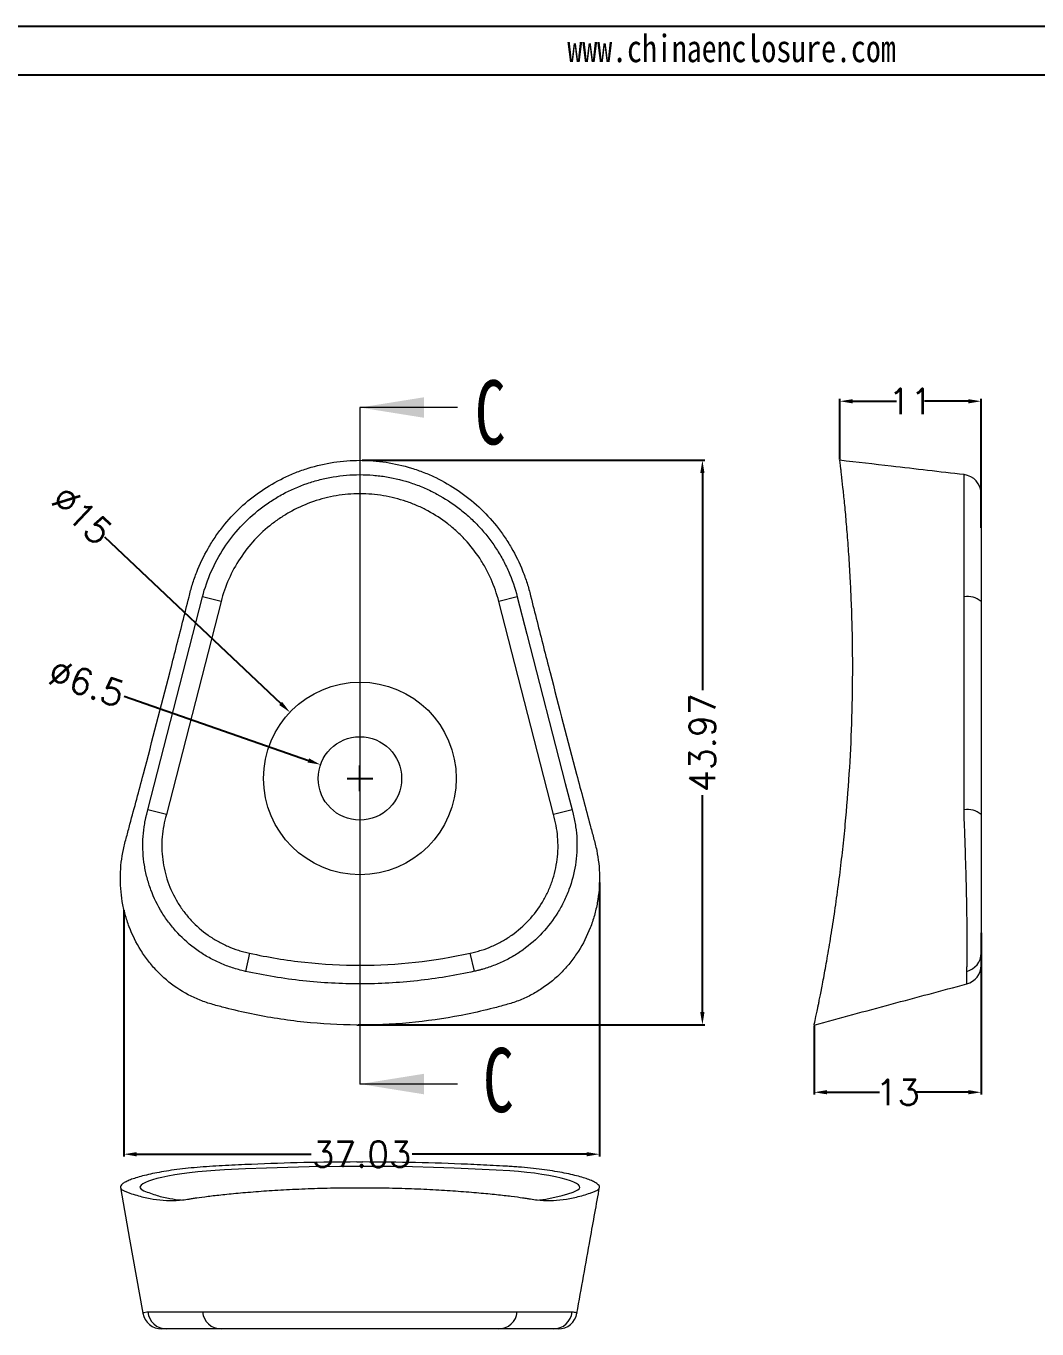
# Model space of a CAD drawing. Header units: inches. Extents: x 1424 to 4050, y 1126 to 1517.
# Drawn here: x 3434.6 to 3513.3, y 1183.7 to 1285.1 of the extents above; entities that cross this region are included whole.
import ezdxf

# ---------------------------------------------------------------- set-up
doc = ezdxf.new("R2010")
doc.units = ezdxf.units.IN
doc.header["$LTSCALE"] = 15
doc.linetypes.add('CENTER', pattern=[10.16, 6.35, -1.27, 1.27, -1.27])
doc.layers.add('文字', color=81, linetype='Continuous')
doc.styles.add('SLDTEXTSTYLE6', font='TXT', dxfattribs={"width": 0.7})
doc.styles.get("Standard").update_dxf_attribs({"font": 'txt', "bigfont": 'gbcbig.shx'})
doc.styles.add('宋体', font='', dxfattribs={"width": 0.8, "height": 3.5})
doc.styles.get('宋体').set_extended_font_data('SimSun')
doc.dimstyles.new('2.5', dxfattribs={"dimtxt": 2, "dimasz": 1, "dimexe": 0.18, "dimexo": 0.0625, "dimgap": 0.09, "dimtad": 0, "dimdsep": 46, "dimtxsty": 'Standard', "dimcen": 1, "dimclrd": 3, "dimclre": 3, "dimadec": 0, "dimazin": 2, "dimtfac": 1, "dimtofl": 0, "dimtmove": 0, "dimatfit": 3, "dimfxl": 1, "dimtolj": 1, "dimtzin": 0, "dimarcsym": 0})

# ---------------------------------------------------------------- blocks, each defined once
blk = doc.blocks.new('*D238')
at = {"color": 3, "lineweight": -2}
for p, q in [((3479.21, 1218.44), (3479.21, 1197.1)), ((3442.18, 1216.27), (3442.18, 1197.1)), ((3443.18, 1197.28), (3456.77, 1197.28)), ((3478.21, 1197.28), (3464.62, 1197.28))]:
    blk.add_line(p, q, dxfattribs=at)
at = {"color": 3}
for points in [[(3443.18, 1197.44), (3443.18, 1197.11), (3442.18, 1197.28)], [(3478.21, 1197.44), (3478.21, 1197.11), (3479.21, 1197.28)]]:
    blk.add_solid(points, dxfattribs=at)
at = {"layer": 'Defpoints', "color": 0}
for p in [(3479.21, 1218.5), (3442.18, 1216.33), (3479.21, 1197.28)]:
    blk.add_point(p, dxfattribs=at)
at = {"color": 0, "insert": (3460.7, 1197.28), "char_height": 2, "attachment_point": 5}
blk.add_mtext('\\A1;37.03', dxfattribs=at)
blk = doc.blocks.new('*D239')
at = {"color": 3, "lineweight": -2}
for p, q in [((3460.73, 1251.31), (3487.41, 1251.31)), ((3487.23, 1250.31), (3487.23, 1233.41)), ((3487.23, 1208.34), (3487.23, 1225.23)), ((3460.39, 1207.34), (3487.41, 1207.34))]:
    blk.add_line(p, q, dxfattribs=at)
at = {"color": 3}
for points in [[(3487.06, 1250.31), (3487.39, 1250.31), (3487.23, 1251.31)], [(3487.06, 1208.34), (3487.39, 1208.34), (3487.23, 1207.34)]]:
    blk.add_solid(points, dxfattribs=at)
at = {"layer": 'Defpoints', "color": 0}
for p in [(3460.67, 1251.31), (3487.23, 1251.31), (3460.32, 1207.34)]:
    blk.add_point(p, dxfattribs=at)
at = {"color": 0, "insert": (3487.23, 1229.32), "char_height": 2, "attachment_point": 5, "rotation": 90}
blk.add_mtext('\\A1;43.97', dxfattribs=at)
blk = doc.blocks.new('*D240')
at = {"color": 3, "lineweight": -2}
for p, q in [((3508.93, 1214.52), (3508.93, 1201.92)), ((3495.93, 1207.28), (3495.93, 1201.92)), ((3496.93, 1202.1), (3501.01, 1202.1)), ((3507.93, 1202.1), (3503.85, 1202.1))]:
    blk.add_line(p, q, dxfattribs=at)
at = {"color": 3}
for points in [[(3496.93, 1202.27), (3496.93, 1201.94), (3495.93, 1202.1)], [(3507.93, 1202.27), (3507.93, 1201.94), (3508.93, 1202.1)]]:
    blk.add_solid(points, dxfattribs=at)
at = {"layer": 'Defpoints', "color": 0}
for p in [(3508.93, 1214.58), (3495.93, 1207.34), (3508.93, 1202.1)]:
    blk.add_point(p, dxfattribs=at)
at = {"color": 0, "insert": (3502.43, 1202.1), "char_height": 2, "attachment_point": 5}
blk.add_mtext('\\A1;13', dxfattribs=at)
blk = doc.blocks.new('*D241')
at = {"color": 3, "lineweight": -2}
for p, q in [((3497.93, 1251.37), (3497.93, 1256.09)), ((3508.93, 1246.05), (3508.93, 1256.09)), ((3498.93, 1255.91), (3502.34, 1255.91)), ((3507.93, 1255.91), (3504.52, 1255.91))]:
    blk.add_line(p, q, dxfattribs=at)
at = {"color": 3}
for points in [[(3498.93, 1256.07), (3498.93, 1255.74), (3497.93, 1255.91)], [(3507.93, 1256.07), (3507.93, 1255.74), (3508.93, 1255.91)]]:
    blk.add_solid(points, dxfattribs=at)
at = {"layer": 'Defpoints', "color": 0}
for p in [(3508.93, 1255.91), (3497.93, 1251.31), (3508.93, 1245.99)]:
    blk.add_point(p, dxfattribs=at)
at = {"color": 0, "insert": (3503.43, 1255.91), "char_height": 2, "attachment_point": 5}
blk.add_mtext('\\A1;11', dxfattribs=at)
blk = doc.blocks.new('*D243')
at = {"color": 3, "lineweight": -2}
for p, q in [((3442.19, 1232.94), (3456.55, 1227.94)), ((3460.56, 1225.54), (3460.56, 1227.54)), ((3459.56, 1226.54), (3461.56, 1226.54))]:
    blk.add_line(p, q, dxfattribs=at)
at = {"color": 3}
blk.add_solid([(3456.6, 1228.1), (3456.49, 1227.78), (3457.49, 1227.61)], dxfattribs=at)
at = {"layer": 'Defpoints', "color": 0}
for p in [(3457.49, 1227.61), (3463.63, 1225.47)]:
    blk.add_point(p, dxfattribs=at)
at = {"color": 0, "insert": (3439.28, 1233.96), "char_height": 2, "attachment_point": 5, "rotation": 340.7695}
blk.add_mtext('\\A1;∅6.5', dxfattribs=at)
blk = doc.blocks.new('*D244')
at = {"color": 3, "lineweight": -2}
for p, q in [((3440.68, 1245.36), (3454.39, 1232.38)), ((3460.56, 1225.54), (3460.56, 1227.54)), ((3459.56, 1226.54), (3461.56, 1226.54))]:
    blk.add_line(p, q, dxfattribs=at)
at = {"color": 3}
blk.add_solid([(3454.5, 1232.5), (3454.27, 1232.26), (3455.11, 1231.69)], dxfattribs=at)
at = {"layer": 'Defpoints', "color": 0}
for p in [(3455.11, 1231.69), (3466, 1221.38)]:
    blk.add_point(p, dxfattribs=at)
at = {"color": 0, "insert": (3438.92, 1247.03), "char_height": 2, "attachment_point": 5, "rotation": 316.5623}
blk.add_mtext('\\A1;∅15', dxfattribs=at)

msp = doc.modelspace()

# ---------------------------------------------------------------- linework, layer by layer
for p, q in [((3380.563, 1285.122), (3605.834, 1285.122)), ((3388.148, 1281.33), (3602.041, 1281.33))]:
    msp.add_line(p, q)
at = {"color": 1, "linetype": 'CENTER', "lineweight": 0}
msp.add_line((3460.559, 1255.419), (3460.559, 1202.742), dxfattribs=at)
at = {"color": 7, "linetype": 'Continuous', "lineweight": 0}
for p, q in [((3468.159, 1255.419), (3460.559, 1255.419)), ((3468.159, 1202.742), (3460.559, 1202.742))]:
    msp.add_line(p, q, dxfattribs=at)
at = {"color": 7, "linetype": 'Continuous', "lineweight": 15}
for p, q in [((3460.561, 1251.309), (3460.563, 1251.309)), ((3444.044, 1224.095), (3448.303, 1240.685)), ((3449.747, 1240.314), (3445.487, 1223.724)), ((3449.747, 1240.314), (3448.303, 1240.685)), ((3472.816, 1240.685), (3471.373, 1240.314)), ((3475.633, 1223.725), (3471.373, 1240.314)), ((3507.602, 1224.095), (3507.602, 1240.685)), ((3508.93, 1240.314), (3508.93, 1223.724)), ((3443.955, 1223.747), (3444.044, 1224.095)), ((3445.487, 1223.724), (3444.044, 1224.095)), ((3477.076, 1224.095), (3475.633, 1223.725)), ((3477.076, 1224.095), (3477.164, 1223.753)), ((3507.602, 1223.747), (3507.602, 1224.095)), ((3451.963, 1212.933), (3451.649, 1211.518)), ((3469.469, 1211.521), (3469.154, 1212.937)), ((3507.817, 1210.548), (3507.817, 1210.548)), ((3460.325, 1207.338), (3460.558, 1207.338)), ((3460.558, 1207.338), (3460.793, 1207.338)), ((3460.325, 1196.673), (3460.558, 1196.673)), ((3460.558, 1196.673), (3460.793, 1196.673)), ((3460.561, 1194.673), (3460.563, 1194.673)), ((3443.955, 1185.001), (3444.044, 1185.001)), ((3444.044, 1185.001), (3448.303, 1185.001)), ((3477.076, 1184.999), (3477.164, 1184.999)), ((3449.747, 1183.673), (3445.487, 1183.673)), ((3475.633, 1183.673), (3471.373, 1183.673))]:
    msp.add_line(p, q, dxfattribs=at)
at = {"color": 7, "linetype": 'Continuous', "lineweight": 15, "flags": 128}
for points in [[(3472.816, 1240.685), (3473.562, 1237.779), (3476.547, 1226.156), (3477.076, 1224.095)], [(3474.545, 1193.723), (3475.044, 1193.776), (3476.296, 1194.052), (3476.738, 1194.182), (3477.176, 1194.331), (3477.537, 1194.502), (3477.644, 1194.589), (3477.688, 1194.681), (3477.668, 1194.78), (3477.581, 1194.884), (3477.434, 1194.987), (3477.226, 1195.093), (3476.948, 1195.202), (3476.608, 1195.312), (3476.223, 1195.416), (3475.783, 1195.517), (3475.275, 1195.617), (3474.715, 1195.711), (3474.155, 1195.791), (3473.558, 1195.864), (3472.906, 1195.929), (3472.224, 1195.985), (3471.166, 1196.048), (3470.088, 1196.101), (3467.9, 1196.192), (3466.287, 1196.245), (3464.665, 1196.285), (3463.024, 1196.312), (3461.379, 1196.326), (3458.998, 1196.322), (3456.614, 1196.289), (3454.949, 1196.249), (3453.295, 1196.196), (3451.641, 1196.129), (3450.004, 1196.05), (3449.297, 1196.011), (3448.608, 1195.964), (3447.928, 1195.903), (3447.283, 1195.833), (3446.688, 1195.754), (3446.135, 1195.669), (3445.611, 1195.574), (3445.138, 1195.474), (3444.749, 1195.379), (3444.408, 1195.282), (3444.109, 1195.181), (3443.863, 1195.08), (3443.667, 1194.977), (3443.53, 1194.877), (3443.449, 1194.776), (3443.432, 1194.679), (3443.519, 1194.548), (3443.742, 1194.425), (3443.742, 1194.425)], [(3441.907, 1194.686), (3442.625, 1190.675), (3443.657, 1184.909)], [(3472.816, 1185), (3473.562, 1185), (3476.547, 1184.999), (3477.076, 1184.999)]]:
    msp.add_lwpolyline(points, dxfattribs=at)
at = {"color": 8, "linetype": 'Continuous', "lineweight": 15, "flags": 128}
msp.add_lwpolyline([(3443.658, 1184.909), (3443.657, 1184.91), (3443.728, 1184.953), (3443.955, 1185.001), (3443.955, 1185.001), (3443.955, 1185.001)], dxfattribs=at)
at = {"color": 7, "linetype": 'Continuous', "lineweight": 15}
for radius in [7.5, 3.25]:
    msp.add_circle((3460.559, 1226.538), radius, dxfattribs=at)
for centre, radius, start, end in [((3507.43, 1248.702), 1.5, 360, 83.32696), ((3507.879, 1239.115), 1.594, 48.78387, 100.03598), ((3507.879, 1222.525), 1.594, 48.78387, 100.03598), ((3507.459, 1212.945), 1.471, 284.03553, 359.53442), ((3507.43, 1211.99), 1.5, 285.01549, 0.00001), ((3445.508, 1185.144), 1.47, 185.55293, 269.20934), ((3449.767, 1185.144), 1.47, 185.55293, 269.20934), ((3471.353, 1185.144), 1.47, 270.78983, 354.38793), ((3475.613, 1185.144), 1.47, 270.78888, 354.35486), ((3445.134, 1185.173), 1.5, 190.12552, 270.00035), ((3475.986, 1185.173), 1.5, 270, 349.77197)]:
    msp.add_arc(centre, radius, start, end, dxfattribs=at)
for points, knots in [([(3460.325, 1207.338), (3458.943, 1207.346), (3457.566, 1207.423), (3454.822, 1207.711), (3453.455, 1207.923), (3451.432, 1208.341), (3450.76, 1208.497), (3449.759, 1208.755), (3449.426, 1208.846), (3448.763, 1209.034), (3448.438, 1209.141), (3447.487, 1209.52), (3446.883, 1209.84), (3445.741, 1210.615), (3445.222, 1211.055), (3444.518, 1211.79), (3444.296, 1212.048), (3443.876, 1212.588), (3443.678, 1212.87), (3443.136, 1213.737), (3442.835, 1214.345), (3442.473, 1215.301), (3442.366, 1215.629), (3442.188, 1216.288), (3442.115, 1216.62), (3441.944, 1217.624), (3441.893, 1218.302), (3441.921, 1219.679), (3442.001, 1220.352), (3442.213, 1221.341), (3442.303, 1221.666), (3442.479, 1222.318), (3442.916, 1223.947), (3443.351, 1225.58), (3444.388, 1229.504), (3445.073, 1232.13), (3446.086, 1236.07), (3446.421, 1237.384), (3446.921, 1239.356), (3447.087, 1240.013), (3447.294, 1240.835), (3447.335, 1241), (3447.423, 1241.326), (3447.47, 1241.489), (3447.619, 1241.972), (3447.731, 1242.29), (3448.1, 1243.232), (3448.392, 1243.844), (3448.903, 1244.735), (3449.086, 1245.027), (3449.469, 1245.593), (3449.671, 1245.868), (3450.304, 1246.666), (3450.763, 1247.165), (3451.759, 1248.097), (3452.299, 1248.531), (3453.422, 1249.302), (3454.009, 1249.643), (3454.926, 1250.089), (3455.239, 1250.227), (3455.876, 1250.48), (3456.202, 1250.595), (3457.183, 1250.9), (3457.846, 1251.052), (3459.19, 1251.256), (3459.872, 1251.309), (3460.561, 1251.309)], [0, 0, 0, 0, 0.0625, 0.0625, 0.125, 0.125, 0.15625, 0.15625, 0.171875, 0.171875, 0.1875, 0.1875, 0.21875, 0.21875, 0.25, 0.25, 0.265625, 0.265625, 0.28125, 0.28125, 0.3125, 0.3125, 0.328125, 0.328125, 0.34375, 0.34375, 0.375, 0.375, 0.40625, 0.40625, 0.421875, 0.421875, 0.4375, 0.5, 0.5, 0.625, 0.625, 0.6875, 0.6875, 0.71875, 0.71875, 0.7265625, 0.7265625, 0.734375, 0.734375, 0.75, 0.75, 0.78125, 0.78125, 0.796875, 0.796875, 0.8125, 0.8125, 0.84375, 0.84375, 0.875, 0.875, 0.90625, 0.90625, 0.921875, 0.921875, 0.9375, 0.9375, 0.96875, 0.96875, 1, 1, 1, 1]), ([(3460.563, 1251.309), (3461.248, 1251.309), (3461.924, 1251.257), (3463.259, 1251.055), (3463.919, 1250.905), (3464.896, 1250.603), (3465.22, 1250.49), (3465.852, 1250.241), (3466.163, 1250.105), (3467.075, 1249.664), (3467.66, 1249.327), (3468.78, 1248.564), (3469.318, 1248.135), (3470.31, 1247.215), (3470.769, 1246.722), (3471.403, 1245.931), (3471.605, 1245.659), (3471.991, 1245.098), (3472.174, 1244.809), (3472.686, 1243.928), (3472.982, 1243.321), (3473.357, 1242.382), (3473.471, 1242.063), (3473.625, 1241.579), (3473.673, 1241.416), (3473.764, 1241.088), (3473.805, 1240.922), (3474.014, 1240.093), (3474.516, 1238.105), (3475.024, 1236.118), (3476.045, 1232.146), (3476.736, 1229.498), (3477.782, 1225.54), (3478.133, 1224.221), (3478.574, 1222.577), (3478.662, 1222.248), (3478.795, 1221.755), (3478.84, 1221.591), (3478.924, 1221.261), (3478.962, 1221.096), (3479.133, 1220.265), (3479.206, 1219.588), (3479.222, 1218.211), (3479.165, 1217.532), (3478.984, 1216.531), (3478.908, 1216.199), (3478.724, 1215.542), (3478.614, 1215.215), (3478.242, 1214.261), (3477.936, 1213.657), (3477.388, 1212.798), (3477.19, 1212.52), (3476.764, 1211.982), (3476.537, 1211.724), (3475.824, 1210.994), (3475.302, 1210.559), (3474.446, 1209.99), (3474.146, 1209.813), (3473.536, 1209.497), (3473.225, 1209.356), (3472.748, 1209.172), (3472.587, 1209.115), (3472.262, 1209.01), (3472.098, 1208.962), (3471.604, 1208.823), (3471.274, 1208.734), (3470.278, 1208.479), (3469.608, 1208.325), (3466.257, 1207.638), (3463.543, 1207.354), (3460.793, 1207.338)], [0, 0, 0, 0, 0.03125, 0.03125, 0.0625, 0.0625, 0.078125, 0.078125, 0.09375, 0.09375, 0.125, 0.125, 0.15625, 0.15625, 0.1875, 0.1875, 0.203125, 0.203125, 0.21875, 0.21875, 0.25, 0.25, 0.265625, 0.265625, 0.2734375, 0.2734375, 0.28125, 0.28125, 0.3125, 0.375, 0.375, 0.5, 0.5, 0.5625, 0.5625, 0.578125, 0.578125, 0.5859375, 0.5859375, 0.59375, 0.59375, 0.625, 0.625, 0.65625, 0.65625, 0.671875, 0.671875, 0.6875, 0.6875, 0.71875, 0.71875, 0.734375, 0.734375, 0.75, 0.75, 0.78125, 0.78125, 0.796875, 0.796875, 0.8125, 0.8125, 0.8203125, 0.8203125, 0.828125, 0.828125, 0.84375, 0.84375, 0.875, 0.875, 1, 1, 1, 1]), ([(3495.93, 1207.338), (3495.931, 1207.346), (3495.948, 1207.423), (3496.01, 1207.711), (3496.055, 1207.923), (3496.142, 1208.341), (3496.175, 1208.497), (3496.228, 1208.755), (3496.247, 1208.846), (3496.285, 1209.034), (3496.307, 1209.141), (3496.383, 1209.52), (3496.446, 1209.84), (3496.596, 1210.615), (3496.68, 1211.055), (3496.814, 1211.79), (3496.861, 1212.048), (3496.956, 1212.588), (3497.006, 1212.87), (3497.154, 1213.737), (3497.253, 1214.345), (3497.403, 1215.301), (3497.453, 1215.629), (3497.551, 1216.288), (3497.599, 1216.62), (3497.741, 1217.624), (3497.831, 1218.302), (3498.004, 1219.679), (3498.083, 1220.352), (3498.191, 1221.341), (3498.225, 1221.666), (3498.292, 1222.318), (3498.452, 1223.947), (3498.581, 1225.58), (3498.832, 1229.504), (3498.921, 1232.13), (3498.933, 1236.07), (3498.918, 1237.384), (3498.864, 1239.356), (3498.841, 1240.013), (3498.806, 1240.835), (3498.799, 1241), (3498.784, 1241.326), (3498.776, 1241.489), (3498.752, 1241.972), (3498.735, 1242.29), (3498.681, 1243.232), (3498.642, 1243.844), (3498.579, 1244.735), (3498.557, 1245.027), (3498.513, 1245.593), (3498.49, 1245.868), (3498.423, 1246.666), (3498.378, 1247.165), (3498.289, 1248.097), (3498.245, 1248.531), (3498.163, 1249.302), (3498.126, 1249.643), (3498.075, 1250.089), (3498.059, 1250.227), (3498.03, 1250.48), (3498.016, 1250.595), (3497.98, 1250.9), (3497.961, 1251.052), (3497.936, 1251.256), (3497.93, 1251.309), (3497.93, 1251.309)], [0, 0, 0, 0, 0.0625, 0.0625, 0.125, 0.125, 0.15625, 0.15625, 0.171875, 0.171875, 0.1875, 0.1875, 0.21875, 0.21875, 0.25, 0.25, 0.265625, 0.265625, 0.28125, 0.28125, 0.3125, 0.3125, 0.328125, 0.328125, 0.34375, 0.34375, 0.375, 0.375, 0.40625, 0.40625, 0.421875, 0.421875, 0.4375, 0.5, 0.5, 0.625, 0.625, 0.6875, 0.6875, 0.71875, 0.71875, 0.7265625, 0.7265625, 0.734375, 0.734375, 0.75, 0.75, 0.78125, 0.78125, 0.796875, 0.796875, 0.8125, 0.8125, 0.84375, 0.84375, 0.875, 0.875, 0.90625, 0.90625, 0.921875, 0.921875, 0.9375, 0.9375, 0.96875, 0.96875, 1, 1, 1, 1]), ([(3507.604, 1250.192), (3505.712, 1250.412), (3502.487, 1250.786), (3499.262, 1251.156), (3497.93, 1251.308)], [0, 0, 0, 0, 0.5867591, 1, 1, 1, 1]), ([(3448.303, 1240.685), (3448.478, 1241.364), (3448.706, 1242.02), (3449.266, 1243.286), (3449.596, 1243.896), (3450.366, 1245.068), (3450.795, 1245.616), (3451.734, 1246.632), (3452.245, 1247.102), (3453.074, 1247.746), (3453.36, 1247.95), (3453.943, 1248.329), (3454.241, 1248.506), (3455.154, 1249), (3455.789, 1249.279), (3456.781, 1249.62), (3457.118, 1249.72), (3457.793, 1249.891), (3458.132, 1249.962), (3459.156, 1250.133), (3459.847, 1250.192), (3460.895, 1250.193), (3461.246, 1250.179), (3461.941, 1250.121), (3462.285, 1250.079), (3463.31, 1249.909), (3463.982, 1249.741), (3464.973, 1249.403), (3465.301, 1249.276), (3465.94, 1248.997), (3466.253, 1248.845), (3467.167, 1248.352), (3467.749, 1247.976), (3468.576, 1247.336), (3468.846, 1247.109), (3469.361, 1246.638), (3469.607, 1246.393), (3470.313, 1245.63), (3470.741, 1245.085), (3471.317, 1244.213), (3471.498, 1243.911), (3471.833, 1243.297), (3471.987, 1242.984), (3472.411, 1242.028), (3472.641, 1241.365), (3472.816, 1240.685)], [0, 0, 0, 0, 0.0625, 0.0625, 0.125, 0.125, 0.1875, 0.1875, 0.25, 0.25, 0.28125, 0.28125, 0.3125, 0.3125, 0.375, 0.375, 0.40625, 0.40625, 0.4375, 0.4375, 0.5, 0.5, 0.53125, 0.53125, 0.5625, 0.5625, 0.625, 0.625, 0.65625, 0.65625, 0.6875, 0.6875, 0.75, 0.75, 0.78125, 0.78125, 0.8125, 0.8125, 0.875, 0.875, 0.90625, 0.90625, 0.9375, 0.9375, 1, 1, 1, 1]), ([(3471.373, 1240.314), (3471.219, 1240.915), (3471.017, 1241.495), (3470.644, 1242.337), (3470.509, 1242.613), (3470.213, 1243.155), (3470.053, 1243.422), (3469.546, 1244.192), (3469.169, 1244.673), (3468.546, 1245.346), (3468.328, 1245.562), (3467.874, 1245.979), (3467.637, 1246.179), (3466.907, 1246.744), (3466.394, 1247.077), (3465.586, 1247.511), (3465.311, 1247.646), (3464.747, 1247.892), (3464.457, 1248.005), (3463.583, 1248.303), (3462.99, 1248.452), (3462.086, 1248.602), (3461.782, 1248.639), (3461.169, 1248.69), (3460.859, 1248.703), (3459.934, 1248.702), (3459.324, 1248.65), (3458.421, 1248.499), (3458.121, 1248.437), (3457.526, 1248.286), (3457.228, 1248.198), (3456.353, 1247.898), (3455.793, 1247.651), (3454.987, 1247.216), (3454.724, 1247.06), (3454.209, 1246.725), (3453.957, 1246.545), (3453.225, 1245.977), (3452.775, 1245.562), (3451.946, 1244.666), (3451.567, 1244.182), (3450.888, 1243.148), (3450.596, 1242.609), (3450.102, 1241.492), (3449.901, 1240.914), (3449.747, 1240.314)], [0, 0, 0, 0, 0.0625, 0.0625, 0.09375, 0.09375, 0.125, 0.125, 0.1875, 0.1875, 0.21875, 0.21875, 0.25, 0.25, 0.3125, 0.3125, 0.34375, 0.34375, 0.375, 0.375, 0.4375, 0.4375, 0.46875, 0.46875, 0.5, 0.5, 0.5625, 0.5625, 0.59375, 0.59375, 0.625, 0.625, 0.6875, 0.6875, 0.71875, 0.71875, 0.75, 0.75, 0.8125, 0.8125, 0.875, 0.875, 0.9375, 0.9375, 1, 1, 1, 1]), ([(3508.93, 1248.689), (3508.93, 1248.686), (3508.93, 1248.681), (3508.93, 1248.509), (3508.93, 1248.202), (3508.93, 1247.752), (3508.93, 1247.176), (3508.93, 1246.479), (3508.93, 1245.667), (3508.93, 1244.753), (3508.93, 1243.75), (3508.93, 1242.665), (3508.93, 1241.519), (3508.93, 1240.715), (3508.93, 1240.314)], [0, 0, 0, 0, 0.0626228, 0.14802394, 0.23315535, 0.31826884, 0.40365508, 0.48877143, 0.5738845, 0.65926987, 0.74438476, 0.82949861, 0.91488466, 1, 1, 1, 1]), ([(3451.475, 1211.557), (3451.313, 1211.594), (3451.15, 1211.636), (3450.829, 1211.728), (3450.671, 1211.777), (3450.2, 1211.937), (3449.892, 1212.058), (3449.289, 1212.33), (3448.993, 1212.481), (3448.414, 1212.814), (3448.132, 1212.996), (3447.323, 1213.576), (3446.826, 1214.012), (3446.146, 1214.738), (3445.929, 1214.994), (3445.523, 1215.525), (3445.334, 1215.798), (3444.811, 1216.641), (3444.519, 1217.235), (3444.169, 1218.175), (3444.068, 1218.494), (3443.9, 1219.135), (3443.832, 1219.459), (3443.728, 1220.111), (3443.692, 1220.44), (3443.654, 1221.104), (3443.652, 1221.44), (3443.681, 1222.106), (3443.712, 1222.437), (3443.784, 1222.931), (3443.812, 1223.095), (3443.861, 1223.34), (3443.887, 1223.462), (3443.915, 1223.585), (3443.935, 1223.666), (3443.945, 1223.707), (3443.955, 1223.747)], [0, 0, 0, 0, 0.03125, 0.03125, 0.0625, 0.0625, 0.125, 0.125, 0.1875, 0.1875, 0.25, 0.25, 0.375, 0.375, 0.4375, 0.4375, 0.5, 0.5, 0.625, 0.625, 0.6875, 0.6875, 0.75, 0.75, 0.8125, 0.8125, 0.875, 0.875, 0.9375, 0.9375, 0.96875, 0.96875, 0.984375, 0.9921875, 0.9921875, 1, 1, 1, 1]), ([(3445.487, 1223.724), (3445.414, 1223.437), (3445.338, 1223.151), (3445.228, 1222.572), (3445.188, 1222.28), (3445.138, 1221.692), (3445.129, 1221.394), (3445.142, 1220.801), (3445.164, 1220.507), (3445.275, 1219.634), (3445.408, 1219.061), (3445.799, 1217.937), (3446.049, 1217.405), (3446.503, 1216.651), (3446.668, 1216.407), (3447.024, 1215.934), (3447.216, 1215.705), (3447.818, 1215.058), (3448.259, 1214.672), (3448.981, 1214.162), (3449.233, 1214.002), (3449.749, 1213.713), (3450.013, 1213.582), (3450.551, 1213.349), (3450.826, 1213.246), (3451.246, 1213.113), (3451.388, 1213.072), (3451.673, 1212.998), (3451.818, 1212.965), (3451.963, 1212.933)], [0, 0, 0, 0, 0.0625, 0.0625, 0.125, 0.125, 0.1875, 0.1875, 0.25, 0.25, 0.375, 0.375, 0.5, 0.5, 0.5625, 0.5625, 0.625, 0.625, 0.75, 0.75, 0.8125, 0.8125, 0.875, 0.875, 0.9375, 0.9375, 0.96875, 0.96875, 1, 1, 1, 1]), ([(3469.154, 1212.937), (3469.299, 1212.969), (3469.444, 1213.002), (3469.73, 1213.076), (3469.872, 1213.117), (3470.294, 1213.251), (3470.569, 1213.354), (3471.111, 1213.589), (3471.378, 1213.722), (3471.895, 1214.012), (3472.143, 1214.17), (3472.862, 1214.679), (3473.304, 1215.066), (3474.114, 1215.938), (3474.467, 1216.408), (3474.92, 1217.163), (3475.059, 1217.423), (3475.31, 1217.96), (3475.422, 1218.236), (3475.711, 1219.07), (3475.845, 1219.64), (3475.956, 1220.517), (3475.977, 1220.815), (3475.99, 1221.406), (3475.981, 1221.7), (3475.932, 1222.284), (3475.892, 1222.575), (3475.782, 1223.152), (3475.707, 1223.438), (3475.633, 1223.725)], [0, 0, 0, 0, 0.03125, 0.03125, 0.0625, 0.0625, 0.125, 0.125, 0.1875, 0.1875, 0.25, 0.25, 0.375, 0.375, 0.5, 0.5, 0.5625, 0.5625, 0.625, 0.625, 0.75, 0.75, 0.8125, 0.8125, 0.875, 0.875, 0.9375, 0.9375, 1, 1, 1, 1]), ([(3477.164, 1223.753), (3477.204, 1223.592), (3477.242, 1223.428), (3477.306, 1223.101), (3477.334, 1222.938), (3477.406, 1222.446), (3477.438, 1222.116), (3477.482, 1221.123), (3477.444, 1220.449), (3477.237, 1219.141), (3477.069, 1218.502), (3476.723, 1217.568), (3476.59, 1217.259), (3476.297, 1216.661), (3476.137, 1216.37), (3475.615, 1215.527), (3475.213, 1215), (3474.298, 1214.02), (3473.8, 1213.583), (3472.994, 1213.004), (3472.715, 1212.825), (3472.138, 1212.491), (3471.839, 1212.338), (3471.232, 1212.063), (3470.922, 1211.941), (3470.45, 1211.781), (3470.291, 1211.731), (3470.05, 1211.663), (3469.97, 1211.641), (3469.808, 1211.599), (3469.726, 1211.579), (3469.645, 1211.56)], [0, 0, 0, 0, 0.03125, 0.03125, 0.0625, 0.0625, 0.125, 0.125, 0.25, 0.25, 0.375, 0.375, 0.4375, 0.4375, 0.5, 0.5, 0.625, 0.625, 0.75, 0.75, 0.8125, 0.8125, 0.875, 0.875, 0.9375, 0.9375, 0.96875, 0.96875, 0.984375, 0.984375, 1, 1, 1, 1]), ([(3507.815, 1211.557), (3507.818, 1211.594), (3507.821, 1211.636), (3507.826, 1211.728), (3507.828, 1211.777), (3507.834, 1211.937), (3507.838, 1212.058), (3507.844, 1212.33), (3507.846, 1212.481), (3507.85, 1212.814), (3507.851, 1212.996), (3507.852, 1213.576), (3507.851, 1214.012), (3507.845, 1214.738), (3507.842, 1214.994), (3507.835, 1215.525), (3507.831, 1215.798), (3507.817, 1216.641), (3507.806, 1217.235), (3507.784, 1218.175), (3507.776, 1218.494), (3507.759, 1219.135), (3507.75, 1219.459), (3507.731, 1220.111), (3507.721, 1220.44), (3507.7, 1221.104), (3507.689, 1221.44), (3507.665, 1222.106), (3507.653, 1222.437), (3507.634, 1222.931), (3507.628, 1223.095), (3507.618, 1223.34), (3507.613, 1223.462), (3507.608, 1223.585), (3507.605, 1223.666), (3507.602, 1223.707), (3507.602, 1223.747)], [0, 0, 0, 0, 0.03125, 0.03125, 0.0625, 0.0625, 0.125, 0.125, 0.1875, 0.1875, 0.25, 0.25, 0.375, 0.375, 0.4375, 0.4375, 0.5, 0.5, 0.625, 0.625, 0.6875, 0.6875, 0.75, 0.75, 0.8125, 0.8125, 0.875, 0.875, 0.9375, 0.9375, 0.96875, 0.96875, 0.984375, 0.9921875, 0.9921875, 1, 1, 1, 1]), ([(3508.93, 1223.724), (3508.93, 1223.437), (3508.93, 1223.151), (3508.93, 1222.572), (3508.93, 1222.28), (3508.93, 1221.692), (3508.93, 1221.394), (3508.93, 1220.801), (3508.93, 1220.507), (3508.93, 1219.634), (3508.93, 1219.061), (3508.93, 1217.937), (3508.93, 1217.405), (3508.93, 1216.651), (3508.93, 1216.407), (3508.93, 1215.934), (3508.93, 1215.705), (3508.93, 1215.058), (3508.93, 1214.672), (3508.93, 1214.162), (3508.93, 1214.002), (3508.93, 1213.713), (3508.93, 1213.582), (3508.93, 1213.349), (3508.93, 1213.246), (3508.93, 1213.113), (3508.93, 1213.072), (3508.93, 1212.998), (3508.93, 1212.965), (3508.93, 1212.933)], [0, 0, 0, 0, 0.0625, 0.0625, 0.125, 0.125, 0.1875, 0.1875, 0.25, 0.25, 0.375, 0.375, 0.5, 0.5, 0.5625, 0.5625, 0.625, 0.625, 0.75, 0.75, 0.8125, 0.8125, 0.875, 0.875, 0.9375, 0.9375, 0.96875, 0.96875, 1, 1, 1, 1]), ([(3451.963, 1212.933), (3452.673, 1212.776), (3453.387, 1212.637), (3454.821, 1212.401), (3455.542, 1212.303), (3457.708, 1212.067), (3459.148, 1211.989), (3463.457, 1211.993), (3466.314, 1212.306), (3469.154, 1212.937)], [0, 0, 0, 0, 0.125, 0.125, 0.25, 0.25, 0.5, 0.5, 1, 1, 1, 1]), ([(3508.93, 1212.933), (3508.93, 1212.8), (3508.93, 1212.532), (3508.93, 1212.27), (3508.93, 1212.099), (3508.93, 1212.005), (3508.93, 1211.998), (3508.93, 1211.995)], [0, 0, 0, 0, 0.2282546, 0.4570773, 0.6467488, 0.8364186, 1, 1, 1, 1]), ([(3451.649, 1211.518), (3451.591, 1211.531), (3451.533, 1211.544), (3451.475, 1211.557), (3451.475, 1211.557), (3451.475, 1211.557), (3451.475, 1211.557)], [0, 0, 0, 0, 0.00017878747, 0.00017878747, 0.00017878747, 0.00017884746, 0.00017884746, 0.00017884746, 0.00017884746]), ([(3469.469, 1211.521), (3467.997, 1211.194), (3466.52, 1210.95), (3463.56, 1210.625), (3462.075, 1210.542), (3459.098, 1210.54), (3457.606, 1210.62), (3454.612, 1210.946), (3453.121, 1211.191), (3451.649, 1211.518)], [0, 0, 0, 0, 0.25, 0.25, 0.5, 0.5, 0.75, 0.75, 1, 1, 1, 1]), ([(3469.645, 1211.56), (3469.645, 1211.56), (3469.645, 1211.56), (3469.645, 1211.56), (3469.586, 1211.547), (3469.528, 1211.534), (3469.469, 1211.521)], [-0.00000006, -0.00000006, -0.00000006, -0.00000006, 0, 0, 0, 0.00018065793, 0.00018065793, 0.00018065793, 0.00018065793]), ([(3507.815, 1211.518), (3507.815, 1211.531), (3507.815, 1211.544), (3507.815, 1211.557), (3507.815, 1211.557), (3507.815, 1211.557), (3507.815, 1211.557)], [0, 0, 0, 0, 0.00017878747, 0.00017878747, 0.00017878747, 0.00017884746, 0.00017884746, 0.00017884746, 0.00017884746]), ([(3495.93, 1207.338), (3497.929, 1207.88), (3501.89, 1208.955), (3505.854, 1210.016), (3507.818, 1210.541)], [0, 0, 0, 0, 0.5046683, 1, 1, 1, 1]), ([(3460.325, 1196.673), (3458.943, 1196.672), (3457.566, 1196.655), (3454.822, 1196.593), (3453.455, 1196.548), (3451.432, 1196.46), (3450.76, 1196.428), (3449.759, 1196.375), (3449.426, 1196.356), (3448.763, 1196.318), (3448.438, 1196.296), (3447.487, 1196.22), (3446.883, 1196.157), (3445.741, 1196.007), (3445.222, 1195.923), (3444.518, 1195.789), (3444.296, 1195.742), (3443.876, 1195.646), (3443.678, 1195.597), (3443.136, 1195.449), (3442.835, 1195.35), (3442.473, 1195.2), (3442.366, 1195.15), (3442.188, 1195.052), (3442.115, 1195.004), (3441.944, 1194.862), (3441.893, 1194.771), (3441.921, 1194.599), (3442.001, 1194.52), (3442.213, 1194.412), (3442.303, 1194.378), (3442.479, 1194.311), (3442.916, 1194.151), (3443.351, 1194.022), (3444.388, 1193.771), (3445.073, 1193.682), (3446.086, 1193.67), (3446.421, 1193.685), (3446.921, 1193.739), (3447.087, 1193.762), (3447.294, 1193.796), (3447.335, 1193.804), (3447.423, 1193.819), (3447.47, 1193.827), (3447.619, 1193.851), (3447.731, 1193.868), (3448.1, 1193.921), (3448.392, 1193.961), (3448.903, 1194.024), (3449.086, 1194.046), (3449.469, 1194.09), (3449.671, 1194.113), (3450.304, 1194.18), (3450.763, 1194.225), (3451.759, 1194.314), (3452.299, 1194.358), (3453.422, 1194.44), (3454.009, 1194.477), (3454.926, 1194.528), (3455.239, 1194.544), (3455.876, 1194.573), (3456.202, 1194.587), (3457.183, 1194.623), (3457.846, 1194.642), (3459.19, 1194.667), (3459.872, 1194.673), (3460.561, 1194.673)], [0, 0, 0, 0, 0.0625, 0.0625, 0.125, 0.125, 0.15625, 0.15625, 0.171875, 0.171875, 0.1875, 0.1875, 0.21875, 0.21875, 0.25, 0.25, 0.265625, 0.265625, 0.28125, 0.28125, 0.3125, 0.3125, 0.328125, 0.328125, 0.34375, 0.34375, 0.375, 0.375, 0.40625, 0.40625, 0.421875, 0.421875, 0.4375, 0.5, 0.5, 0.625, 0.625, 0.6875, 0.6875, 0.71875, 0.71875, 0.7265625, 0.7265625, 0.734375, 0.734375, 0.75, 0.75, 0.78125, 0.78125, 0.796875, 0.796875, 0.8125, 0.8125, 0.84375, 0.84375, 0.875, 0.875, 0.90625, 0.90625, 0.921875, 0.921875, 0.9375, 0.9375, 0.96875, 0.96875, 1, 1, 1, 1]), ([(3460.563, 1194.673), (3461.248, 1194.673), (3461.924, 1194.667), (3463.259, 1194.642), (3463.919, 1194.624), (3464.896, 1194.588), (3465.22, 1194.574), (3465.852, 1194.545), (3466.163, 1194.53), (3467.075, 1194.48), (3467.66, 1194.442), (3468.78, 1194.362), (3469.318, 1194.318), (3470.31, 1194.23), (3470.769, 1194.185), (3471.403, 1194.118), (3471.605, 1194.096), (3471.991, 1194.052), (3472.174, 1194.03), (3472.686, 1193.967), (3472.982, 1193.927), (3473.357, 1193.873), (3473.471, 1193.855), (3473.625, 1193.831), (3473.673, 1193.823), (3473.764, 1193.808), (3473.805, 1193.8), (3474.014, 1193.765), (3474.516, 1193.694), (3475.024, 1193.67), (3476.045, 1193.682), (3476.736, 1193.771), (3477.782, 1194.025), (3478.133, 1194.13), (3478.574, 1194.286), (3478.662, 1194.318), (3478.795, 1194.369), (3478.84, 1194.386), (3478.924, 1194.421), (3478.962, 1194.439), (3479.133, 1194.53), (3479.206, 1194.61), (3479.222, 1194.783), (3479.165, 1194.875), (3478.984, 1195.016), (3478.908, 1195.065), (3478.724, 1195.163), (3478.614, 1195.213), (3478.242, 1195.363), (3477.936, 1195.463), (3477.388, 1195.61), (3477.19, 1195.658), (3476.764, 1195.754), (3476.537, 1195.801), (3475.824, 1195.935), (3475.302, 1196.017), (3474.446, 1196.128), (3474.146, 1196.162), (3473.536, 1196.225), (3473.225, 1196.253), (3472.748, 1196.29), (3472.587, 1196.302), (3472.262, 1196.323), (3472.098, 1196.333), (3471.604, 1196.361), (3471.274, 1196.379), (3470.278, 1196.432), (3469.608, 1196.464), (3466.257, 1196.608), (3463.543, 1196.67), (3460.793, 1196.673)], [0, 0, 0, 0, 0.03125, 0.03125, 0.0625, 0.0625, 0.078125, 0.078125, 0.09375, 0.09375, 0.125, 0.125, 0.15625, 0.15625, 0.1875, 0.1875, 0.203125, 0.203125, 0.21875, 0.21875, 0.25, 0.25, 0.265625, 0.265625, 0.2734375, 0.2734375, 0.28125, 0.28125, 0.3125, 0.375, 0.375, 0.5, 0.5, 0.5625, 0.5625, 0.578125, 0.578125, 0.5859375, 0.5859375, 0.59375, 0.59375, 0.625, 0.625, 0.65625, 0.65625, 0.671875, 0.671875, 0.6875, 0.6875, 0.71875, 0.71875, 0.734375, 0.734375, 0.75, 0.75, 0.78125, 0.78125, 0.796875, 0.796875, 0.8125, 0.8125, 0.8203125, 0.8203125, 0.828125, 0.828125, 0.84375, 0.84375, 0.875, 0.875, 1, 1, 1, 1]), ([(3443.742, 1194.425), (3444.082, 1194.3), (3444.762, 1194.05), (3445.726, 1193.815), (3446.346, 1193.747), (3446.634, 1193.715)], [0, 0, 0, 0, 0.3483455, 0.6966903, 1, 1, 1, 1]), ([(3477.46, 1184.902), (3477.806, 1186.827), (3478.393, 1190.096), (3478.975, 1193.362), (3479.214, 1194.704)], [0, 0, 0, 0, 0.5887842, 1, 1, 1, 1]), ([(3448.303, 1185.001), (3448.478, 1185.001), (3448.706, 1185.001), (3449.266, 1185.001), (3449.596, 1185.001), (3450.366, 1185.001), (3450.795, 1185.001), (3451.734, 1185.001), (3452.245, 1185.001), (3453.074, 1185.001), (3453.36, 1185.001), (3453.943, 1185.001), (3454.241, 1185.001), (3455.154, 1185.001), (3455.789, 1185.001), (3456.781, 1185.001), (3457.118, 1185.001), (3457.793, 1185.001), (3458.132, 1185.001), (3459.156, 1185), (3459.847, 1185), (3460.895, 1185), (3461.246, 1185), (3461.941, 1185), (3462.285, 1185), (3463.31, 1185), (3463.982, 1185), (3464.973, 1185), (3465.301, 1185), (3465.94, 1185), (3466.253, 1185), (3467.167, 1184.999), (3467.749, 1184.999), (3468.576, 1184.999), (3468.846, 1184.999), (3469.361, 1184.999), (3469.607, 1184.999), (3470.313, 1184.999), (3470.741, 1184.999), (3471.317, 1184.999), (3471.498, 1184.999), (3471.833, 1184.999), (3471.987, 1184.999), (3472.411, 1185), (3472.641, 1185), (3472.816, 1185)], [0, 0, 0, 0, 0.0625, 0.0625, 0.125, 0.125, 0.1875, 0.1875, 0.25, 0.25, 0.28125, 0.28125, 0.3125, 0.3125, 0.375, 0.375, 0.40625, 0.40625, 0.4375, 0.4375, 0.5, 0.5, 0.53125, 0.53125, 0.5625, 0.5625, 0.625, 0.625, 0.65625, 0.65625, 0.6875, 0.6875, 0.75, 0.75, 0.78125, 0.78125, 0.8125, 0.8125, 0.875, 0.875, 0.90625, 0.90625, 0.9375, 0.9375, 1, 1, 1, 1]), ([(3445.487, 1183.673), (3445.436, 1183.673), (3445.383, 1183.673), (3445.294, 1183.673), (3445.256, 1183.673), (3445.166, 1183.673), (3445.135, 1183.673), (3445.134, 1183.673)], [0, 0, 0, 0, 0.25, 0.25, 0.5, 0.5, 1, 1, 1, 1]), ([(3471.373, 1183.673), (3471.219, 1183.673), (3471.017, 1183.673), (3470.644, 1183.673), (3470.509, 1183.673), (3470.213, 1183.673), (3470.053, 1183.673), (3469.546, 1183.673), (3469.169, 1183.673), (3468.546, 1183.673), (3468.328, 1183.673), (3467.874, 1183.673), (3467.637, 1183.673), (3466.907, 1183.673), (3466.394, 1183.673), (3465.586, 1183.673), (3465.311, 1183.673), (3464.747, 1183.673), (3464.457, 1183.673), (3463.583, 1183.673), (3462.99, 1183.673), (3462.086, 1183.673), (3461.782, 1183.673), (3461.169, 1183.673), (3460.859, 1183.673), (3459.934, 1183.673), (3459.324, 1183.673), (3458.421, 1183.673), (3458.121, 1183.673), (3457.526, 1183.673), (3457.228, 1183.673), (3456.353, 1183.673), (3455.793, 1183.673), (3454.987, 1183.673), (3454.724, 1183.673), (3454.209, 1183.673), (3453.957, 1183.673), (3453.225, 1183.673), (3452.775, 1183.673), (3451.946, 1183.673), (3451.567, 1183.673), (3450.888, 1183.673), (3450.596, 1183.673), (3450.102, 1183.673), (3449.901, 1183.673), (3449.747, 1183.673)], [0, 0, 0, 0, 0.0625, 0.0625, 0.09375, 0.09375, 0.125, 0.125, 0.1875, 0.1875, 0.21875, 0.21875, 0.25, 0.25, 0.3125, 0.3125, 0.34375, 0.34375, 0.375, 0.375, 0.4375, 0.4375, 0.46875, 0.46875, 0.5, 0.5, 0.5625, 0.5625, 0.59375, 0.59375, 0.625, 0.625, 0.6875, 0.6875, 0.71875, 0.71875, 0.75, 0.75, 0.8125, 0.8125, 0.875, 0.875, 0.9375, 0.9375, 1, 1, 1, 1]), ([(3475.979, 1183.673), (3475.981, 1183.673), (3475.989, 1183.673), (3475.94, 1183.673), (3475.818, 1183.673), (3475.695, 1183.673), (3475.633, 1183.673)], [0, 0, 0, 0, 0.0893409, 0.3868919, 0.6932769, 1, 1, 1, 1])]:
    msp.add_open_spline(points, degree=3, knots=knots, dxfattribs=at)
at = {"color": 8, "linetype": 'Continuous', "lineweight": 15}
for points, knots in [([(3507.602, 1240.685), (3507.602, 1241.022), (3507.602, 1241.697), (3507.602, 1242.684), (3507.602, 1243.646), (3507.602, 1244.564), (3507.602, 1245.422), (3507.602, 1246.226), (3507.602, 1246.975), (3507.602, 1247.657), (3507.602, 1248.259), (3507.602, 1248.788), (3507.602, 1249.241), (3507.602, 1249.61), (3507.602, 1249.889), (3507.602, 1250.08), (3507.603, 1250.183), (3507.603, 1250.182), (3507.603, 1250.182)], [0, 0, 0, 0, 0.0629705, 0.1259421, 0.1907381, 0.2555328, 0.3185024, 0.381473, 0.4462675, 0.5110608, 0.5740303, 0.6370005, 0.701794, 0.7665862, 0.8295664, 0.8925473, 0.9573524, 1, 1, 1, 1]), ([(3507.817, 1210.548), (3507.817, 1210.55), (3507.817, 1210.554), (3507.817, 1210.648), (3507.816, 1210.809), (3507.816, 1211.027), (3507.815, 1211.261), (3507.815, 1211.442), (3507.815, 1211.518)], [0, 0, 0, 0, 0.1453096, 0.3429245, 0.5405413, 0.7087964, 0.8772784, 1, 1, 1, 1]), ([(3477.164, 1184.999), (3477.164, 1184.999), (3477.226, 1184.989), (3477.332, 1184.969), (3477.428, 1184.941), (3477.469, 1184.92), (3477.458, 1184.91), (3477.456, 1184.908)], [0, 0, 0, 0, 0.0000241, 0.3067268, 0.6134308, 0.9278038, 1, 1, 1, 1])]:
    msp.add_open_spline(points, degree=3, knots=knots, dxfattribs=at)
at = {"color": 7, "linetype": 'Continuous', "lineweight": 0}
for points in [[(3460.559, 1255.419), (3465.559, 1254.619), (3465.559, 1256.219)], [(3460.559, 1202.742), (3465.559, 1201.942), (3465.559, 1203.542)]]:
    msp.add_solid(points, dxfattribs=at)

# ---------------------------------------------------------------- texts
at = {"color": 7, "linetype": 'Continuous', "char_height": 5, "attachment_point": 1, "style": 'SLDTEXTSTYLE6'}
for insert in [(3469.513, 1257.543), (3470.149, 1205.555)]:
    msp.add_mtext('C', dxfattribs=dict(at, insert=insert))
at = {"layer": '文字', "color": 0, "insert": (3476.711, 1284.447), "char_height": 2.1359, "width": 37.52574, "attachment_point": 1, "style": '宋体'}
msp.add_mtext('www.chinaenclosure.com', dxfattribs=at)

# ---------------------------------------------------------------- dimensions: what is measured, and where the dimension line sits
for base, p1, p2, picture, middle in [((3508.93, 1255.907), (3497.93, 1251.309), (3508.93, 1245.989), '*D241', (3503.43, 1255.907)), ((3479.212, 1197.276), (3442.183, 1216.332), (3479.212, 1218.499), '*D238', (3460.697, 1197.276)), ((3508.93, 1202.102), (3495.93, 1207.338), (3508.93, 1214.58), '*D240', (3502.43, 1202.102))]:
    dim = msp.add_linear_dim(base=base, p1=p1, p2=p2, dimstyle='2.5')
    dim.commit()
    dim.dimension.update_dxf_attribs({"geometry": picture, "text_midpoint": middle})
dim = msp.add_linear_dim(base=(3487.227, 1251.309), p1=(3460.325, 1207.338), p2=(3460.667, 1251.309), angle=90, dimstyle='2.5')
dim.commit()
dim.dimension.update_dxf_attribs({"geometry": '*D239', "text_midpoint": (3487.227, 1229.323)})
for p1, p2, picture, middle in [((3466.005, 1221.381), (3455.113, 1231.695), '*D244', (3438.923, 1247.025)), ((3463.628, 1225.468), (3457.49, 1227.608), '*D243', (3439.276, 1233.962))]:
    dim = msp.add_diameter_dim_2p(p1=p1, p2=p2, dimstyle='2.5')
    dim.commit()
    dim.dimension.update_dxf_attribs({"geometry": picture, "text_midpoint": middle, "dimtype": 163})

doc.saveas('drawing.dxf')
